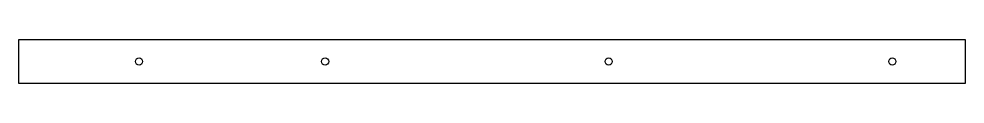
# Model space of a CAD drawing. Header units: millimetres. Extents: x 0 to 434, y 0 to 20.
import ezdxf

# ---------------------------------------------------------------- set-up
doc = ezdxf.new("R2010")
doc.units = ezdxf.units.MM
doc.layers.add('CUT', color=1, linetype='Continuous')

msp = doc.modelspace()

# ---------------------------------------------------------------- linework, layer by layer
at = {"layer": 'CUT'}
msp.add_lwpolyline([(-0.075, -0.075), (-0.075, 20.075), (433.675, 20.075), (433.675, -0.075)], close=True, dxfattribs=at)
for centre in [(55, 10), (140.3, 10), (270.3, 10), (400.3, 10)]:
    msp.add_circle(centre, 1.625, dxfattribs=at)

doc.saveas('drawing.dxf')
